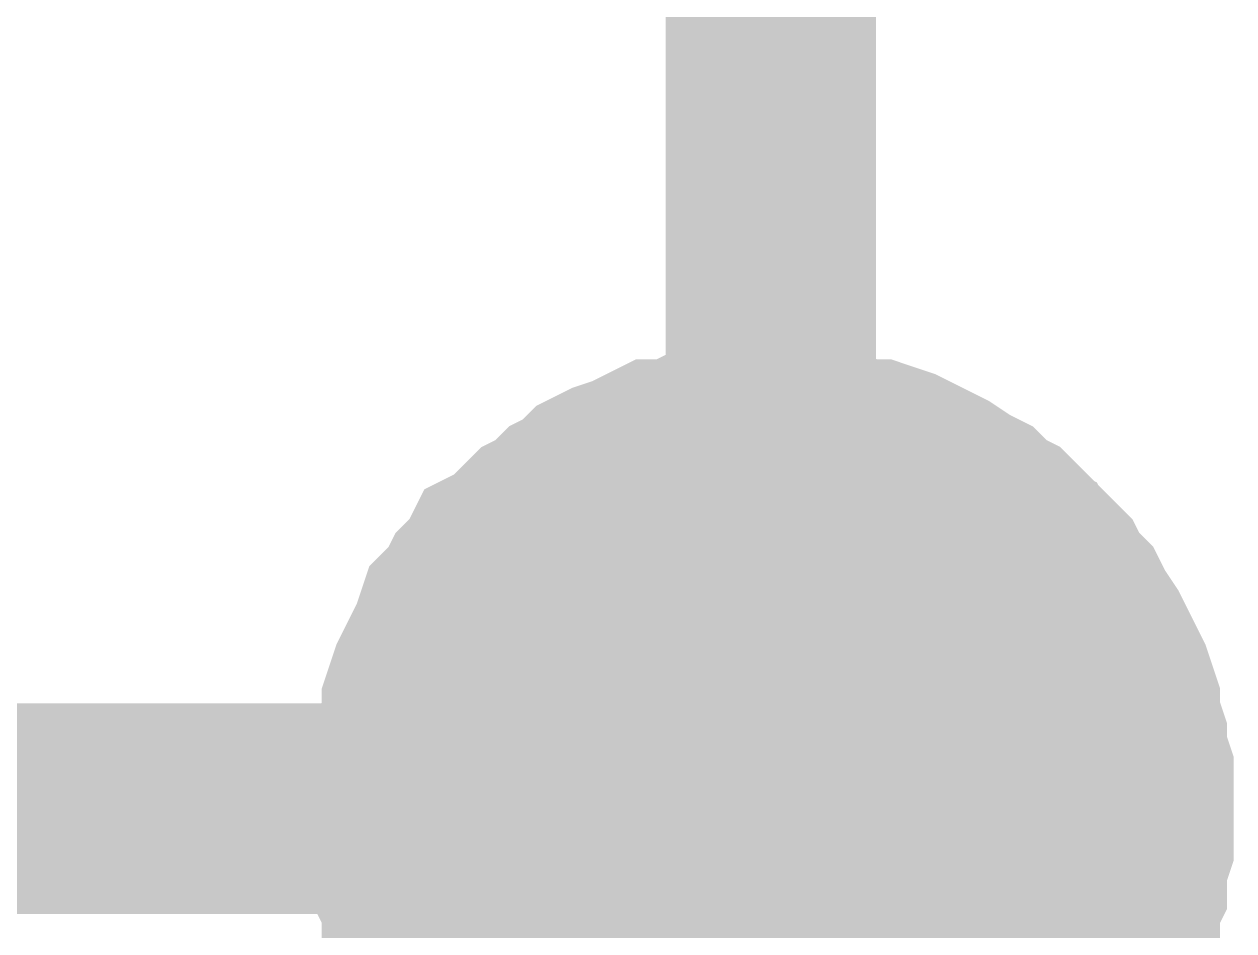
# Model space of a CAD drawing. Header units: inches. Extents: x 0 to 16.9, y 0 to 11.7.
# Drawn here: x 12.0835 to 12.1513, y 9.56 to 9.6108 of the extents above; entities that cross this region are included whole.
import ezdxf

# ---------------------------------------------------------------- set-up
doc = ezdxf.new("R2010")
doc.units = ezdxf.units.IN
doc.header["$MEASUREMENT"] = 0
doc.layers.add('Sheet', color=255, linetype='Continuous')

msp = doc.modelspace()

# ---------------------------------------------------------------- linework, layer by layer
at = {"layer": 'Sheet'}
for points in [[(11.849931, 9.724287, 0.0118, 0.0118, 0), (11.849931, 9.566859, 0.0118, 0.0118, 0), (12.125367, 9.566859, 0.0118, 0.0118, 0), (12.125367, 9.527502, 0.0118, 0.0118, 0)], [(12.125367, 9.724287, 0.0118, 0.0118, 0), (12.125367, 9.566859, 0.0118, 0.0118, 0)], [(12.105307, 9.566859, 0.0118, 0.0118, 0), (12.105307, 9.568017, 0.0118, 0.0118, 0), (12.105307, 9.568788, 0.0118, 0.0118, 0), (12.105693, 9.569946, 0.0118, 0.0118, 0), (12.105693, 9.570718, 0.0118, 0.0118, 0), (12.106079, 9.571875, 0.0118, 0.0118, 0), (12.106079, 9.572647, 0.0118, 0.0118, 0), (12.106465, 9.573804, 0.0118, 0.0118, 0), (12.10685, 9.574576, 0.0118, 0.0118, 0), (12.107236, 9.575348, 0.0118, 0.0118, 0), (12.107622, 9.576119, 0.0118, 0.0118, 0), (12.108008, 9.577277, 0.0118, 0.0118, 0), (12.108779, 9.578049, 0.0118, 0.0118, 0), (12.109165, 9.57882, 0.0118, 0.0118, 0), (12.109936, 9.579592, 0.0118, 0.0118, 0), (12.110322, 9.580364, 0.0118, 0.0118, 0), (12.111094, 9.58075, 0.0118, 0.0118, 0), (12.111865, 9.581521, 0.0118, 0.0118, 0), (12.112637, 9.582293, 0.0118, 0.0118, 0), (12.113408, 9.582679, 0.0118, 0.0118, 0), (12.11418, 9.583451, 0.0118, 0.0118, 0), (12.114951, 9.583837, 0.0118, 0.0118, 0), (12.115723, 9.584608, 0.0118, 0.0118, 0), (12.116494, 9.584994, 0.0118, 0.0118, 0), (12.117652, 9.58538, 0.0118, 0.0118, 0), (12.118423, 9.585766, 0.0118, 0.0118, 0), (12.119195, 9.586152, 0.0118, 0.0118, 0), (12.120352, 9.586152, 0.0118, 0.0118, 0), (12.121124, 9.586538, 0.0118, 0.0118, 0), (12.122281, 9.586538, 0.0118, 0.0118, 0), (12.123438, 9.586923, 0.0118, 0.0118, 0), (12.12421, 9.586923, 0.0118, 0.0118, 0), (12.125367, 9.586923, 0.0118, 0.0118, 0)], [(12.105307, 9.566859, 0.0118, 0.0118, 0), (12.105307, 9.568017, 0.0118, 0.0118, 0), (12.105307, 9.568788, 0.0118, 0.0118, 0), (12.105693, 9.569946, 0.0118, 0.0118, 0), (12.105693, 9.570718, 0.0118, 0.0118, 0), (12.106079, 9.571875, 0.0118, 0.0118, 0), (12.106079, 9.572647, 0.0118, 0.0118, 0), (12.106465, 9.573804, 0.0118, 0.0118, 0), (12.10685, 9.574576, 0.0118, 0.0118, 0), (12.107236, 9.575348, 0.0118, 0.0118, 0), (12.107622, 9.576119, 0.0118, 0.0118, 0), (12.108008, 9.577277, 0.0118, 0.0118, 0), (12.108779, 9.578049, 0.0118, 0.0118, 0), (12.109165, 9.57882, 0.0118, 0.0118, 0), (12.109936, 9.579592, 0.0118, 0.0118, 0), (12.110322, 9.580364, 0.0118, 0.0118, 0), (12.111094, 9.58075, 0.0118, 0.0118, 0), (12.111865, 9.581521, 0.0118, 0.0118, 0), (12.112637, 9.582293, 0.0118, 0.0118, 0), (12.113408, 9.582679, 0.0118, 0.0118, 0), (12.11418, 9.583451, 0.0118, 0.0118, 0), (12.114951, 9.583837, 0.0118, 0.0118, 0), (12.115723, 9.584608, 0.0118, 0.0118, 0), (12.116494, 9.584994, 0.0118, 0.0118, 0), (12.117652, 9.58538, 0.0118, 0.0118, 0), (12.118423, 9.585766, 0.0118, 0.0118, 0), (12.119195, 9.586152, 0.0118, 0.0118, 0), (12.120352, 9.586152, 0.0118, 0.0118, 0), (12.121124, 9.586538, 0.0118, 0.0118, 0), (12.122281, 9.586538, 0.0118, 0.0118, 0), (12.123438, 9.586923, 0.0118, 0.0118, 0), (12.12421, 9.586923, 0.0118, 0.0118, 0), (12.125367, 9.586923, 0.0118, 0.0118, 0)], [(12.105307, 9.566859, 0.0118, 0.0118, 0), (12.105307, 9.568017, 0.0118, 0.0118, 0), (12.105307, 9.568788, 0.0118, 0.0118, 0), (12.105693, 9.569946, 0.0118, 0.0118, 0), (12.105693, 9.570718, 0.0118, 0.0118, 0), (12.106079, 9.571875, 0.0118, 0.0118, 0), (12.106079, 9.572647, 0.0118, 0.0118, 0), (12.106465, 9.573804, 0.0118, 0.0118, 0), (12.10685, 9.574576, 0.0118, 0.0118, 0), (12.107236, 9.575348, 0.0118, 0.0118, 0), (12.107622, 9.576119, 0.0118, 0.0118, 0), (12.108008, 9.577277, 0.0118, 0.0118, 0), (12.108779, 9.578049, 0.0118, 0.0118, 0), (12.109165, 9.57882, 0.0118, 0.0118, 0), (12.109936, 9.579592, 0.0118, 0.0118, 0), (12.110322, 9.580364, 0.0118, 0.0118, 0), (12.111094, 9.58075, 0.0118, 0.0118, 0), (12.111865, 9.581521, 0.0118, 0.0118, 0), (12.112637, 9.582293, 0.0118, 0.0118, 0), (12.113408, 9.582679, 0.0118, 0.0118, 0), (12.11418, 9.583451, 0.0118, 0.0118, 0), (12.114951, 9.583837, 0.0118, 0.0118, 0), (12.115723, 9.584608, 0.0118, 0.0118, 0), (12.116494, 9.584994, 0.0118, 0.0118, 0), (12.117652, 9.58538, 0.0118, 0.0118, 0), (12.118423, 9.585766, 0.0118, 0.0118, 0), (12.119195, 9.586152, 0.0118, 0.0118, 0), (12.120352, 9.586152, 0.0118, 0.0118, 0), (12.121124, 9.586538, 0.0118, 0.0118, 0), (12.122281, 9.586538, 0.0118, 0.0118, 0), (12.123438, 9.586923, 0.0118, 0.0118, 0), (12.12421, 9.586923, 0.0118, 0.0118, 0), (12.125367, 9.586923, 0.0118, 0.0118, 0)], [(12.105307, 9.566859, 0.0118, 0.0118, 0), (12.105307, 9.568017, 0.0118, 0.0118, 0), (12.105307, 9.568788, 0.0118, 0.0118, 0), (12.105693, 9.569946, 0.0118, 0.0118, 0), (12.105693, 9.570718, 0.0118, 0.0118, 0), (12.106079, 9.571875, 0.0118, 0.0118, 0), (12.106079, 9.572647, 0.0118, 0.0118, 0), (12.106465, 9.573804, 0.0118, 0.0118, 0), (12.10685, 9.574576, 0.0118, 0.0118, 0), (12.107236, 9.575348, 0.0118, 0.0118, 0), (12.107622, 9.576119, 0.0118, 0.0118, 0), (12.108008, 9.577277, 0.0118, 0.0118, 0), (12.108779, 9.578049, 0.0118, 0.0118, 0), (12.109165, 9.57882, 0.0118, 0.0118, 0), (12.109936, 9.579592, 0.0118, 0.0118, 0), (12.110322, 9.580364, 0.0118, 0.0118, 0), (12.111094, 9.58075, 0.0118, 0.0118, 0), (12.111865, 9.581521, 0.0118, 0.0118, 0), (12.112637, 9.582293, 0.0118, 0.0118, 0), (12.113408, 9.582679, 0.0118, 0.0118, 0), (12.11418, 9.583451, 0.0118, 0.0118, 0), (12.114951, 9.583837, 0.0118, 0.0118, 0), (12.115723, 9.584608, 0.0118, 0.0118, 0), (12.116494, 9.584994, 0.0118, 0.0118, 0), (12.117652, 9.58538, 0.0118, 0.0118, 0), (12.118423, 9.585766, 0.0118, 0.0118, 0), (12.119195, 9.586152, 0.0118, 0.0118, 0), (12.120352, 9.586152, 0.0118, 0.0118, 0), (12.121124, 9.586538, 0.0118, 0.0118, 0), (12.122281, 9.586538, 0.0118, 0.0118, 0), (12.123438, 9.586923, 0.0118, 0.0118, 0), (12.12421, 9.586923, 0.0118, 0.0118, 0), (12.125367, 9.586923, 0.0118, 0.0118, 0)], [(12.125367, 9.586923, 0.0118, 0.0118, 0), (12.125367, 9.586923, 0.0118, 0.0118, 0)], [(12.125367, 9.586923, 0.0118, 0.0118, 0), (12.126524, 9.586923, 0.0118, 0.0118, 0), (12.127296, 9.586923, 0.0118, 0.0118, 0), (12.128453, 9.586538, 0.0118, 0.0118, 0), (12.129225, 9.586538, 0.0118, 0.0118, 0), (12.130382, 9.586152, 0.0118, 0.0118, 0), (12.131154, 9.586152, 0.0118, 0.0118, 0), (12.132311, 9.585766, 0.0118, 0.0118, 0), (12.133082, 9.58538, 0.0118, 0.0118, 0), (12.133854, 9.584994, 0.0118, 0.0118, 0), (12.134625, 9.584608, 0.0118, 0.0118, 0), (12.135783, 9.583837, 0.0118, 0.0118, 0), (12.136554, 9.583451, 0.0118, 0.0118, 0), (12.137326, 9.582679, 0.0118, 0.0118, 0), (12.138097, 9.582293, 0.0118, 0.0118, 0), (12.138869, 9.581521, 0.0118, 0.0118, 0), (12.139255, 9.58075, 0.0118, 0.0118, 0), (12.140026, 9.580364, 0.0118, 0.0118, 0), (12.140798, 9.579592, 0.0118, 0.0118, 0), (12.141183, 9.57882, 0.0118, 0.0118, 0), (12.141955, 9.578049, 0.0118, 0.0118, 0), (12.142341, 9.577277, 0.0118, 0.0118, 0), (12.143112, 9.576119, 0.0118, 0.0118, 0), (12.143498, 9.575348, 0.0118, 0.0118, 0), (12.143884, 9.574576, 0.0118, 0.0118, 0), (12.14427, 9.573804, 0.0118, 0.0118, 0), (12.144655, 9.572647, 0.0118, 0.0118, 0), (12.144655, 9.571875, 0.0118, 0.0118, 0), (12.145041, 9.570718, 0.0118, 0.0118, 0), (12.145041, 9.569946, 0.0118, 0.0118, 0), (12.145427, 9.568788, 0.0118, 0.0118, 0), (12.145427, 9.568017, 0.0118, 0.0118, 0), (12.145427, 9.566859, 0.0118, 0.0118, 0)], [(12.125367, 9.586923, 0.0118, 0.0118, 0), (12.125367, 9.586923, 0.0118, 0.0118, 0)], [(12.125367, 9.586923, 0.0118, 0.0118, 0), (12.126524, 9.586923, 0.0118, 0.0118, 0), (12.127296, 9.586923, 0.0118, 0.0118, 0), (12.128453, 9.586538, 0.0118, 0.0118, 0), (12.129225, 9.586538, 0.0118, 0.0118, 0), (12.130382, 9.586152, 0.0118, 0.0118, 0), (12.131154, 9.586152, 0.0118, 0.0118, 0), (12.132311, 9.585766, 0.0118, 0.0118, 0), (12.133082, 9.58538, 0.0118, 0.0118, 0), (12.133854, 9.584994, 0.0118, 0.0118, 0), (12.134625, 9.584608, 0.0118, 0.0118, 0), (12.135783, 9.583837, 0.0118, 0.0118, 0), (12.136554, 9.583451, 0.0118, 0.0118, 0), (12.137326, 9.582679, 0.0118, 0.0118, 0), (12.138097, 9.582293, 0.0118, 0.0118, 0), (12.138869, 9.581521, 0.0118, 0.0118, 0), (12.139255, 9.58075, 0.0118, 0.0118, 0), (12.140026, 9.580364, 0.0118, 0.0118, 0), (12.140798, 9.579592, 0.0118, 0.0118, 0), (12.141183, 9.57882, 0.0118, 0.0118, 0), (12.141955, 9.578049, 0.0118, 0.0118, 0), (12.142341, 9.577277, 0.0118, 0.0118, 0), (12.143112, 9.576119, 0.0118, 0.0118, 0), (12.143498, 9.575348, 0.0118, 0.0118, 0), (12.143884, 9.574576, 0.0118, 0.0118, 0), (12.14427, 9.573804, 0.0118, 0.0118, 0), (12.144655, 9.572647, 0.0118, 0.0118, 0), (12.144655, 9.571875, 0.0118, 0.0118, 0), (12.145041, 9.570718, 0.0118, 0.0118, 0), (12.145041, 9.569946, 0.0118, 0.0118, 0), (12.145427, 9.568788, 0.0118, 0.0118, 0), (12.145427, 9.568017, 0.0118, 0.0118, 0), (12.145427, 9.566859, 0.0118, 0.0118, 0)], [(12.125367, 9.586923, 0.0118, 0.0118, 0), (12.125367, 9.586923, 0.0118, 0.0118, 0)], [(12.125367, 9.586923, 0.0118, 0.0118, 0), (12.126524, 9.586923, 0.0118, 0.0118, 0), (12.127296, 9.586923, 0.0118, 0.0118, 0), (12.128453, 9.586538, 0.0118, 0.0118, 0), (12.129225, 9.586538, 0.0118, 0.0118, 0), (12.130382, 9.586152, 0.0118, 0.0118, 0), (12.131154, 9.586152, 0.0118, 0.0118, 0), (12.132311, 9.585766, 0.0118, 0.0118, 0), (12.133082, 9.58538, 0.0118, 0.0118, 0), (12.133854, 9.584994, 0.0118, 0.0118, 0), (12.134625, 9.584608, 0.0118, 0.0118, 0), (12.135783, 9.583837, 0.0118, 0.0118, 0), (12.136554, 9.583451, 0.0118, 0.0118, 0), (12.137326, 9.582679, 0.0118, 0.0118, 0), (12.138097, 9.582293, 0.0118, 0.0118, 0), (12.138869, 9.581521, 0.0118, 0.0118, 0), (12.139255, 9.58075, 0.0118, 0.0118, 0), (12.140026, 9.580364, 0.0118, 0.0118, 0), (12.140798, 9.579592, 0.0118, 0.0118, 0), (12.141183, 9.57882, 0.0118, 0.0118, 0), (12.141955, 9.578049, 0.0118, 0.0118, 0), (12.142341, 9.577277, 0.0118, 0.0118, 0), (12.143112, 9.576119, 0.0118, 0.0118, 0), (12.143498, 9.575348, 0.0118, 0.0118, 0), (12.143884, 9.574576, 0.0118, 0.0118, 0), (12.14427, 9.573804, 0.0118, 0.0118, 0), (12.144655, 9.572647, 0.0118, 0.0118, 0), (12.144655, 9.571875, 0.0118, 0.0118, 0), (12.145041, 9.570718, 0.0118, 0.0118, 0), (12.145041, 9.569946, 0.0118, 0.0118, 0), (12.145427, 9.568788, 0.0118, 0.0118, 0), (12.145427, 9.568017, 0.0118, 0.0118, 0), (12.145427, 9.566859, 0.0118, 0.0118, 0)], [(12.125367, 9.586923, 0.0118, 0.0118, 0), (12.125367, 9.586923, 0.0118, 0.0118, 0)], [(12.125367, 9.586923, 0.0118, 0.0118, 0), (12.126524, 9.586923, 0.0118, 0.0118, 0), (12.127296, 9.586923, 0.0118, 0.0118, 0), (12.128453, 9.586538, 0.0118, 0.0118, 0), (12.129225, 9.586538, 0.0118, 0.0118, 0), (12.130382, 9.586152, 0.0118, 0.0118, 0), (12.131154, 9.586152, 0.0118, 0.0118, 0), (12.132311, 9.585766, 0.0118, 0.0118, 0), (12.133082, 9.58538, 0.0118, 0.0118, 0), (12.133854, 9.584994, 0.0118, 0.0118, 0), (12.134625, 9.584608, 0.0118, 0.0118, 0), (12.135783, 9.583837, 0.0118, 0.0118, 0), (12.136554, 9.583451, 0.0118, 0.0118, 0), (12.137326, 9.582679, 0.0118, 0.0118, 0), (12.138097, 9.582293, 0.0118, 0.0118, 0), (12.138869, 9.581521, 0.0118, 0.0118, 0), (12.139255, 9.58075, 0.0118, 0.0118, 0), (12.140026, 9.580364, 0.0118, 0.0118, 0), (12.140798, 9.579592, 0.0118, 0.0118, 0), (12.141183, 9.57882, 0.0118, 0.0118, 0), (12.141955, 9.578049, 0.0118, 0.0118, 0), (12.142341, 9.577277, 0.0118, 0.0118, 0), (12.143112, 9.576119, 0.0118, 0.0118, 0), (12.143498, 9.575348, 0.0118, 0.0118, 0), (12.143884, 9.574576, 0.0118, 0.0118, 0), (12.14427, 9.573804, 0.0118, 0.0118, 0), (12.144655, 9.572647, 0.0118, 0.0118, 0), (12.144655, 9.571875, 0.0118, 0.0118, 0), (12.145041, 9.570718, 0.0118, 0.0118, 0), (12.145041, 9.569946, 0.0118, 0.0118, 0), (12.145427, 9.568788, 0.0118, 0.0118, 0), (12.145427, 9.568017, 0.0118, 0.0118, 0), (12.145427, 9.566859, 0.0118, 0.0118, 0)], [(12.105307, 9.566859, 0.0039, 0.0039, 0), (12.105307, 9.568017, 0.0039, 0.0039, 0), (12.105307, 9.568788, 0.0039, 0.0039, 0), (12.105693, 9.569946, 0.0039, 0.0039, 0), (12.105693, 9.570718, 0.0039, 0.0039, 0), (12.106079, 9.571875, 0.0039, 0.0039, 0), (12.106079, 9.572647, 0.0039, 0.0039, 0), (12.106465, 9.573804, 0.0039, 0.0039, 0), (12.10685, 9.574576, 0.0039, 0.0039, 0), (12.107236, 9.575348, 0.0039, 0.0039, 0), (12.107622, 9.576119, 0.0039, 0.0039, 0), (12.108008, 9.577277, 0.0039, 0.0039, 0), (12.108779, 9.578049, 0.0039, 0.0039, 0), (12.109165, 9.57882, 0.0039, 0.0039, 0), (12.109936, 9.579592, 0.0039, 0.0039, 0), (12.110322, 9.580364, 0.0039, 0.0039, 0), (12.111094, 9.58075, 0.0039, 0.0039, 0), (12.111865, 9.581521, 0.0039, 0.0039, 0), (12.112637, 9.582293, 0.0039, 0.0039, 0), (12.113408, 9.582679, 0.0039, 0.0039, 0), (12.11418, 9.583451, 0.0039, 0.0039, 0), (12.114951, 9.583837, 0.0039, 0.0039, 0), (12.115723, 9.584608, 0.0039, 0.0039, 0), (12.116494, 9.584994, 0.0039, 0.0039, 0), (12.117652, 9.58538, 0.0039, 0.0039, 0), (12.118423, 9.585766, 0.0039, 0.0039, 0), (12.119195, 9.586152, 0.0039, 0.0039, 0), (12.120352, 9.586152, 0.0039, 0.0039, 0), (12.121124, 9.586538, 0.0039, 0.0039, 0), (12.122281, 9.586538, 0.0039, 0.0039, 0), (12.123438, 9.586923, 0.0039, 0.0039, 0), (12.12421, 9.586923, 0.0039, 0.0039, 0), (12.125367, 9.586923, 0.0039, 0.0039, 0)], [(12.105307, 9.566859, 0.0039, 0.0039, 0), (12.105307, 9.568017, 0.0039, 0.0039, 0), (12.105307, 9.568788, 0.0039, 0.0039, 0), (12.105693, 9.569946, 0.0039, 0.0039, 0), (12.105693, 9.570718, 0.0039, 0.0039, 0), (12.106079, 9.571875, 0.0039, 0.0039, 0), (12.106079, 9.572647, 0.0039, 0.0039, 0), (12.106465, 9.573804, 0.0039, 0.0039, 0), (12.10685, 9.574576, 0.0039, 0.0039, 0), (12.107236, 9.575348, 0.0039, 0.0039, 0), (12.107622, 9.576119, 0.0039, 0.0039, 0), (12.108008, 9.577277, 0.0039, 0.0039, 0), (12.108779, 9.578049, 0.0039, 0.0039, 0), (12.109165, 9.57882, 0.0039, 0.0039, 0), (12.109936, 9.579592, 0.0039, 0.0039, 0), (12.110322, 9.580364, 0.0039, 0.0039, 0), (12.111094, 9.58075, 0.0039, 0.0039, 0), (12.111865, 9.581521, 0.0039, 0.0039, 0), (12.112637, 9.582293, 0.0039, 0.0039, 0), (12.113408, 9.582679, 0.0039, 0.0039, 0), (12.11418, 9.583451, 0.0039, 0.0039, 0), (12.114951, 9.583837, 0.0039, 0.0039, 0), (12.115723, 9.584608, 0.0039, 0.0039, 0), (12.116494, 9.584994, 0.0039, 0.0039, 0), (12.117652, 9.58538, 0.0039, 0.0039, 0), (12.118423, 9.585766, 0.0039, 0.0039, 0), (12.119195, 9.586152, 0.0039, 0.0039, 0), (12.120352, 9.586152, 0.0039, 0.0039, 0), (12.121124, 9.586538, 0.0039, 0.0039, 0), (12.122281, 9.586538, 0.0039, 0.0039, 0), (12.123438, 9.586923, 0.0039, 0.0039, 0), (12.12421, 9.586923, 0.0039, 0.0039, 0), (12.125367, 9.586923, 0.0039, 0.0039, 0)], [(12.105307, 9.566859, 0.0039, 0.0039, 0), (12.105307, 9.568017, 0.0039, 0.0039, 0), (12.105307, 9.568788, 0.0039, 0.0039, 0), (12.105693, 9.569946, 0.0039, 0.0039, 0), (12.105693, 9.570718, 0.0039, 0.0039, 0), (12.106079, 9.571875, 0.0039, 0.0039, 0), (12.106079, 9.572647, 0.0039, 0.0039, 0), (12.106465, 9.573804, 0.0039, 0.0039, 0), (12.10685, 9.574576, 0.0039, 0.0039, 0), (12.107236, 9.575348, 0.0039, 0.0039, 0), (12.107622, 9.576119, 0.0039, 0.0039, 0), (12.108008, 9.577277, 0.0039, 0.0039, 0), (12.108779, 9.578049, 0.0039, 0.0039, 0), (12.109165, 9.57882, 0.0039, 0.0039, 0), (12.109936, 9.579592, 0.0039, 0.0039, 0), (12.110322, 9.580364, 0.0039, 0.0039, 0), (12.111094, 9.58075, 0.0039, 0.0039, 0), (12.111865, 9.581521, 0.0039, 0.0039, 0), (12.112637, 9.582293, 0.0039, 0.0039, 0), (12.113408, 9.582679, 0.0039, 0.0039, 0), (12.11418, 9.583451, 0.0039, 0.0039, 0), (12.114951, 9.583837, 0.0039, 0.0039, 0), (12.115723, 9.584608, 0.0039, 0.0039, 0), (12.116494, 9.584994, 0.0039, 0.0039, 0), (12.117652, 9.58538, 0.0039, 0.0039, 0), (12.118423, 9.585766, 0.0039, 0.0039, 0), (12.119195, 9.586152, 0.0039, 0.0039, 0), (12.120352, 9.586152, 0.0039, 0.0039, 0), (12.121124, 9.586538, 0.0039, 0.0039, 0), (12.122281, 9.586538, 0.0039, 0.0039, 0), (12.123438, 9.586923, 0.0039, 0.0039, 0), (12.12421, 9.586923, 0.0039, 0.0039, 0), (12.125367, 9.586923, 0.0039, 0.0039, 0)], [(12.105307, 9.566859, 0.0039, 0.0039, 0), (12.105307, 9.568017, 0.0039, 0.0039, 0), (12.105307, 9.568788, 0.0039, 0.0039, 0), (12.105693, 9.569946, 0.0039, 0.0039, 0), (12.105693, 9.570718, 0.0039, 0.0039, 0), (12.106079, 9.571875, 0.0039, 0.0039, 0), (12.106079, 9.572647, 0.0039, 0.0039, 0), (12.106465, 9.573804, 0.0039, 0.0039, 0), (12.10685, 9.574576, 0.0039, 0.0039, 0), (12.107236, 9.575348, 0.0039, 0.0039, 0), (12.107622, 9.576119, 0.0039, 0.0039, 0), (12.108008, 9.577277, 0.0039, 0.0039, 0), (12.108779, 9.578049, 0.0039, 0.0039, 0), (12.109165, 9.57882, 0.0039, 0.0039, 0), (12.109936, 9.579592, 0.0039, 0.0039, 0), (12.110322, 9.580364, 0.0039, 0.0039, 0), (12.111094, 9.58075, 0.0039, 0.0039, 0), (12.111865, 9.581521, 0.0039, 0.0039, 0), (12.112637, 9.582293, 0.0039, 0.0039, 0), (12.113408, 9.582679, 0.0039, 0.0039, 0), (12.11418, 9.583451, 0.0039, 0.0039, 0), (12.114951, 9.583837, 0.0039, 0.0039, 0), (12.115723, 9.584608, 0.0039, 0.0039, 0), (12.116494, 9.584994, 0.0039, 0.0039, 0), (12.117652, 9.58538, 0.0039, 0.0039, 0), (12.118423, 9.585766, 0.0039, 0.0039, 0), (12.119195, 9.586152, 0.0039, 0.0039, 0), (12.120352, 9.586152, 0.0039, 0.0039, 0), (12.121124, 9.586538, 0.0039, 0.0039, 0), (12.122281, 9.586538, 0.0039, 0.0039, 0), (12.123438, 9.586923, 0.0039, 0.0039, 0), (12.12421, 9.586923, 0.0039, 0.0039, 0), (12.125367, 9.586923, 0.0039, 0.0039, 0)], [(12.125367, 9.586923, 0.0039, 0.0039, 0), (12.125367, 9.586923, 0.0039, 0.0039, 0)], [(12.125367, 9.586923, 0.0039, 0.0039, 0), (12.126524, 9.586923, 0.0039, 0.0039, 0), (12.127296, 9.586923, 0.0039, 0.0039, 0), (12.128453, 9.586538, 0.0039, 0.0039, 0), (12.129225, 9.586538, 0.0039, 0.0039, 0), (12.130382, 9.586152, 0.0039, 0.0039, 0), (12.131154, 9.586152, 0.0039, 0.0039, 0), (12.132311, 9.585766, 0.0039, 0.0039, 0), (12.133082, 9.58538, 0.0039, 0.0039, 0), (12.133854, 9.584994, 0.0039, 0.0039, 0), (12.134625, 9.584608, 0.0039, 0.0039, 0), (12.135783, 9.583837, 0.0039, 0.0039, 0), (12.136554, 9.583451, 0.0039, 0.0039, 0), (12.137326, 9.582679, 0.0039, 0.0039, 0), (12.138097, 9.582293, 0.0039, 0.0039, 0), (12.138869, 9.581521, 0.0039, 0.0039, 0), (12.139255, 9.58075, 0.0039, 0.0039, 0), (12.140026, 9.580364, 0.0039, 0.0039, 0), (12.140798, 9.579592, 0.0039, 0.0039, 0), (12.141183, 9.57882, 0.0039, 0.0039, 0), (12.141955, 9.578049, 0.0039, 0.0039, 0), (12.142341, 9.577277, 0.0039, 0.0039, 0), (12.143112, 9.576119, 0.0039, 0.0039, 0), (12.143498, 9.575348, 0.0039, 0.0039, 0), (12.143884, 9.574576, 0.0039, 0.0039, 0), (12.14427, 9.573804, 0.0039, 0.0039, 0), (12.144655, 9.572647, 0.0039, 0.0039, 0), (12.144655, 9.571875, 0.0039, 0.0039, 0), (12.145041, 9.570718, 0.0039, 0.0039, 0), (12.145041, 9.569946, 0.0039, 0.0039, 0), (12.145427, 9.568788, 0.0039, 0.0039, 0), (12.145427, 9.568017, 0.0039, 0.0039, 0), (12.145427, 9.566859, 0.0039, 0.0039, 0)], [(12.125367, 9.586923, 0.0039, 0.0039, 0), (12.125367, 9.586923, 0.0039, 0.0039, 0)], [(12.125367, 9.586923, 0.0039, 0.0039, 0), (12.126524, 9.586923, 0.0039, 0.0039, 0), (12.127296, 9.586923, 0.0039, 0.0039, 0), (12.128453, 9.586538, 0.0039, 0.0039, 0), (12.129225, 9.586538, 0.0039, 0.0039, 0), (12.130382, 9.586152, 0.0039, 0.0039, 0), (12.131154, 9.586152, 0.0039, 0.0039, 0), (12.132311, 9.585766, 0.0039, 0.0039, 0), (12.133082, 9.58538, 0.0039, 0.0039, 0), (12.133854, 9.584994, 0.0039, 0.0039, 0), (12.134625, 9.584608, 0.0039, 0.0039, 0), (12.135783, 9.583837, 0.0039, 0.0039, 0), (12.136554, 9.583451, 0.0039, 0.0039, 0), (12.137326, 9.582679, 0.0039, 0.0039, 0), (12.138097, 9.582293, 0.0039, 0.0039, 0), (12.138869, 9.581521, 0.0039, 0.0039, 0), (12.139255, 9.58075, 0.0039, 0.0039, 0), (12.140026, 9.580364, 0.0039, 0.0039, 0), (12.140798, 9.579592, 0.0039, 0.0039, 0), (12.141183, 9.57882, 0.0039, 0.0039, 0), (12.141955, 9.578049, 0.0039, 0.0039, 0), (12.142341, 9.577277, 0.0039, 0.0039, 0), (12.143112, 9.576119, 0.0039, 0.0039, 0), (12.143498, 9.575348, 0.0039, 0.0039, 0), (12.143884, 9.574576, 0.0039, 0.0039, 0), (12.14427, 9.573804, 0.0039, 0.0039, 0), (12.144655, 9.572647, 0.0039, 0.0039, 0), (12.144655, 9.571875, 0.0039, 0.0039, 0), (12.145041, 9.570718, 0.0039, 0.0039, 0), (12.145041, 9.569946, 0.0039, 0.0039, 0), (12.145427, 9.568788, 0.0039, 0.0039, 0), (12.145427, 9.568017, 0.0039, 0.0039, 0), (12.145427, 9.566859, 0.0039, 0.0039, 0)], [(12.125367, 9.586923, 0.0039, 0.0039, 0), (12.125367, 9.586923, 0.0039, 0.0039, 0)], [(12.125367, 9.586923, 0.0039, 0.0039, 0), (12.126524, 9.586923, 0.0039, 0.0039, 0), (12.127296, 9.586923, 0.0039, 0.0039, 0), (12.128453, 9.586538, 0.0039, 0.0039, 0), (12.129225, 9.586538, 0.0039, 0.0039, 0), (12.130382, 9.586152, 0.0039, 0.0039, 0), (12.131154, 9.586152, 0.0039, 0.0039, 0), (12.132311, 9.585766, 0.0039, 0.0039, 0), (12.133082, 9.58538, 0.0039, 0.0039, 0), (12.133854, 9.584994, 0.0039, 0.0039, 0), (12.134625, 9.584608, 0.0039, 0.0039, 0), (12.135783, 9.583837, 0.0039, 0.0039, 0), (12.136554, 9.583451, 0.0039, 0.0039, 0), (12.137326, 9.582679, 0.0039, 0.0039, 0), (12.138097, 9.582293, 0.0039, 0.0039, 0), (12.138869, 9.581521, 0.0039, 0.0039, 0), (12.139255, 9.58075, 0.0039, 0.0039, 0), (12.140026, 9.580364, 0.0039, 0.0039, 0), (12.140798, 9.579592, 0.0039, 0.0039, 0), (12.141183, 9.57882, 0.0039, 0.0039, 0), (12.141955, 9.578049, 0.0039, 0.0039, 0), (12.142341, 9.577277, 0.0039, 0.0039, 0), (12.143112, 9.576119, 0.0039, 0.0039, 0), (12.143498, 9.575348, 0.0039, 0.0039, 0), (12.143884, 9.574576, 0.0039, 0.0039, 0), (12.14427, 9.573804, 0.0039, 0.0039, 0), (12.144655, 9.572647, 0.0039, 0.0039, 0), (12.144655, 9.571875, 0.0039, 0.0039, 0), (12.145041, 9.570718, 0.0039, 0.0039, 0), (12.145041, 9.569946, 0.0039, 0.0039, 0), (12.145427, 9.568788, 0.0039, 0.0039, 0), (12.145427, 9.568017, 0.0039, 0.0039, 0), (12.145427, 9.566859, 0.0039, 0.0039, 0)], [(12.125367, 9.586923, 0.0039, 0.0039, 0), (12.125367, 9.586923, 0.0039, 0.0039, 0)], [(12.125367, 9.586923, 0.0039, 0.0039, 0), (12.126524, 9.586923, 0.0039, 0.0039, 0), (12.127296, 9.586923, 0.0039, 0.0039, 0), (12.128453, 9.586538, 0.0039, 0.0039, 0), (12.129225, 9.586538, 0.0039, 0.0039, 0), (12.130382, 9.586152, 0.0039, 0.0039, 0), (12.131154, 9.586152, 0.0039, 0.0039, 0), (12.132311, 9.585766, 0.0039, 0.0039, 0), (12.133082, 9.58538, 0.0039, 0.0039, 0), (12.133854, 9.584994, 0.0039, 0.0039, 0), (12.134625, 9.584608, 0.0039, 0.0039, 0), (12.135783, 9.583837, 0.0039, 0.0039, 0), (12.136554, 9.583451, 0.0039, 0.0039, 0), (12.137326, 9.582679, 0.0039, 0.0039, 0), (12.138097, 9.582293, 0.0039, 0.0039, 0), (12.138869, 9.581521, 0.0039, 0.0039, 0), (12.139255, 9.58075, 0.0039, 0.0039, 0), (12.140026, 9.580364, 0.0039, 0.0039, 0), (12.140798, 9.579592, 0.0039, 0.0039, 0), (12.141183, 9.57882, 0.0039, 0.0039, 0), (12.141955, 9.578049, 0.0039, 0.0039, 0), (12.142341, 9.577277, 0.0039, 0.0039, 0), (12.143112, 9.576119, 0.0039, 0.0039, 0), (12.143498, 9.575348, 0.0039, 0.0039, 0), (12.143884, 9.574576, 0.0039, 0.0039, 0), (12.14427, 9.573804, 0.0039, 0.0039, 0), (12.144655, 9.572647, 0.0039, 0.0039, 0), (12.144655, 9.571875, 0.0039, 0.0039, 0), (12.145041, 9.570718, 0.0039, 0.0039, 0), (12.145041, 9.569946, 0.0039, 0.0039, 0), (12.145427, 9.568788, 0.0039, 0.0039, 0), (12.145427, 9.568017, 0.0039, 0.0039, 0), (12.145427, 9.566859, 0.0039, 0.0039, 0)], [(12.110322, 9.553354, 0.0118, 0.0118, 0), (12.109936, 9.554126, 0.0118, 0.0118, 0), (12.109165, 9.554898, 0.0118, 0.0118, 0), (12.108779, 9.555669, 0.0118, 0.0118, 0), (12.108008, 9.556441, 0.0118, 0.0118, 0), (12.107622, 9.557213, 0.0118, 0.0118, 0), (12.107236, 9.557984, 0.0118, 0.0118, 0), (12.10685, 9.559142, 0.0118, 0.0118, 0), (12.106465, 9.559914, 0.0118, 0.0118, 0), (12.106079, 9.560685, 0.0118, 0.0118, 0), (12.106079, 9.561843, 0.0118, 0.0118, 0), (12.105693, 9.562615, 0.0118, 0.0118, 0), (12.105693, 9.563772, 0.0118, 0.0118, 0), (12.105307, 9.56493, 0.0118, 0.0118, 0), (12.105307, 9.565701, 0.0118, 0.0118, 0), (12.105307, 9.566859, 0.0118, 0.0118, 0)], [(12.105307, 9.566859, 0.0118, 0.0118, 0), (12.105307, 9.566859, 0.0118, 0.0118, 0)], [(12.110322, 9.553354, 0.0118, 0.0118, 0), (12.109936, 9.554126, 0.0118, 0.0118, 0), (12.109165, 9.554898, 0.0118, 0.0118, 0), (12.108779, 9.555669, 0.0118, 0.0118, 0), (12.108008, 9.556441, 0.0118, 0.0118, 0), (12.107622, 9.557213, 0.0118, 0.0118, 0), (12.107236, 9.557984, 0.0118, 0.0118, 0), (12.10685, 9.559142, 0.0118, 0.0118, 0), (12.106465, 9.559914, 0.0118, 0.0118, 0), (12.106079, 9.560685, 0.0118, 0.0118, 0), (12.106079, 9.561843, 0.0118, 0.0118, 0), (12.105693, 9.562615, 0.0118, 0.0118, 0), (12.105693, 9.563772, 0.0118, 0.0118, 0), (12.105307, 9.56493, 0.0118, 0.0118, 0), (12.105307, 9.565701, 0.0118, 0.0118, 0), (12.105307, 9.566859, 0.0118, 0.0118, 0)], [(12.105307, 9.566859, 0.0118, 0.0118, 0), (12.105307, 9.566859, 0.0118, 0.0118, 0)], [(12.110322, 9.553354, 0.0118, 0.0118, 0), (12.109936, 9.554126, 0.0118, 0.0118, 0), (12.109165, 9.554898, 0.0118, 0.0118, 0), (12.108779, 9.555669, 0.0118, 0.0118, 0), (12.108008, 9.556441, 0.0118, 0.0118, 0), (12.107622, 9.557213, 0.0118, 0.0118, 0), (12.107236, 9.557984, 0.0118, 0.0118, 0), (12.10685, 9.559142, 0.0118, 0.0118, 0), (12.106465, 9.559914, 0.0118, 0.0118, 0), (12.106079, 9.560685, 0.0118, 0.0118, 0), (12.106079, 9.561843, 0.0118, 0.0118, 0), (12.105693, 9.562615, 0.0118, 0.0118, 0), (12.105693, 9.563772, 0.0118, 0.0118, 0), (12.105307, 9.56493, 0.0118, 0.0118, 0), (12.105307, 9.565701, 0.0118, 0.0118, 0), (12.105307, 9.566859, 0.0118, 0.0118, 0)], [(12.105307, 9.566859, 0.0118, 0.0118, 0), (12.105307, 9.566859, 0.0118, 0.0118, 0)], [(12.110322, 9.553354, 0.0118, 0.0118, 0), (12.109936, 9.554126, 0.0118, 0.0118, 0), (12.109165, 9.554898, 0.0118, 0.0118, 0), (12.108779, 9.555669, 0.0118, 0.0118, 0), (12.108008, 9.556441, 0.0118, 0.0118, 0), (12.107622, 9.557213, 0.0118, 0.0118, 0), (12.107236, 9.557984, 0.0118, 0.0118, 0), (12.10685, 9.559142, 0.0118, 0.0118, 0), (12.106465, 9.559914, 0.0118, 0.0118, 0), (12.106079, 9.560685, 0.0118, 0.0118, 0), (12.106079, 9.561843, 0.0118, 0.0118, 0), (12.105693, 9.562615, 0.0118, 0.0118, 0), (12.105693, 9.563772, 0.0118, 0.0118, 0), (12.105307, 9.56493, 0.0118, 0.0118, 0), (12.105307, 9.565701, 0.0118, 0.0118, 0), (12.105307, 9.566859, 0.0118, 0.0118, 0)], [(12.105307, 9.566859, 0.0118, 0.0118, 0), (12.105307, 9.566859, 0.0118, 0.0118, 0)], [(12.145427, 9.566859, 0.0118, 0.0118, 0), (12.145427, 9.565701, 0.0118, 0.0118, 0), (12.145427, 9.56493, 0.0118, 0.0118, 0), (12.145041, 9.563772, 0.0118, 0.0118, 0), (12.145041, 9.562615, 0.0118, 0.0118, 0), (12.144655, 9.561843, 0.0118, 0.0118, 0), (12.144655, 9.560685, 0.0118, 0.0118, 0), (12.14427, 9.559914, 0.0118, 0.0118, 0), (12.143884, 9.559142, 0.0118, 0.0118, 0), (12.143498, 9.557984, 0.0118, 0.0118, 0), (12.143112, 9.557213, 0.0118, 0.0118, 0), (12.142341, 9.556441, 0.0118, 0.0118, 0), (12.141955, 9.555669, 0.0118, 0.0118, 0), (12.141183, 9.554898, 0.0118, 0.0118, 0), (12.140798, 9.554126, 0.0118, 0.0118, 0), (12.140026, 9.553354, 0.0118, 0.0118, 0)], [(12.145427, 9.566859, 0.0118, 0.0118, 0), (12.145427, 9.565701, 0.0118, 0.0118, 0), (12.145427, 9.56493, 0.0118, 0.0118, 0), (12.145041, 9.563772, 0.0118, 0.0118, 0), (12.145041, 9.562615, 0.0118, 0.0118, 0), (12.144655, 9.561843, 0.0118, 0.0118, 0), (12.144655, 9.560685, 0.0118, 0.0118, 0), (12.14427, 9.559914, 0.0118, 0.0118, 0), (12.143884, 9.559142, 0.0118, 0.0118, 0), (12.143498, 9.557984, 0.0118, 0.0118, 0), (12.143112, 9.557213, 0.0118, 0.0118, 0), (12.142341, 9.556441, 0.0118, 0.0118, 0), (12.141955, 9.555669, 0.0118, 0.0118, 0), (12.141183, 9.554898, 0.0118, 0.0118, 0), (12.140798, 9.554126, 0.0118, 0.0118, 0), (12.140026, 9.553354, 0.0118, 0.0118, 0)], [(12.145427, 9.566859, 0.0118, 0.0118, 0), (12.145427, 9.565701, 0.0118, 0.0118, 0), (12.145427, 9.56493, 0.0118, 0.0118, 0), (12.145041, 9.563772, 0.0118, 0.0118, 0), (12.145041, 9.562615, 0.0118, 0.0118, 0), (12.144655, 9.561843, 0.0118, 0.0118, 0), (12.144655, 9.560685, 0.0118, 0.0118, 0), (12.14427, 9.559914, 0.0118, 0.0118, 0), (12.143884, 9.559142, 0.0118, 0.0118, 0), (12.143498, 9.557984, 0.0118, 0.0118, 0), (12.143112, 9.557213, 0.0118, 0.0118, 0), (12.142341, 9.556441, 0.0118, 0.0118, 0), (12.141955, 9.555669, 0.0118, 0.0118, 0), (12.141183, 9.554898, 0.0118, 0.0118, 0), (12.140798, 9.554126, 0.0118, 0.0118, 0), (12.140026, 9.553354, 0.0118, 0.0118, 0)], [(12.145427, 9.566859, 0.0118, 0.0118, 0), (12.145427, 9.565701, 0.0118, 0.0118, 0), (12.145427, 9.56493, 0.0118, 0.0118, 0), (12.145041, 9.563772, 0.0118, 0.0118, 0), (12.145041, 9.562615, 0.0118, 0.0118, 0), (12.144655, 9.561843, 0.0118, 0.0118, 0), (12.144655, 9.560685, 0.0118, 0.0118, 0), (12.14427, 9.559914, 0.0118, 0.0118, 0), (12.143884, 9.559142, 0.0118, 0.0118, 0), (12.143498, 9.557984, 0.0118, 0.0118, 0), (12.143112, 9.557213, 0.0118, 0.0118, 0), (12.142341, 9.556441, 0.0118, 0.0118, 0), (12.141955, 9.555669, 0.0118, 0.0118, 0), (12.141183, 9.554898, 0.0118, 0.0118, 0), (12.140798, 9.554126, 0.0118, 0.0118, 0), (12.140026, 9.553354, 0.0118, 0.0118, 0)], [(12.145427, 9.566859, 0.0118, 0.0118, 0), (12.145427, 9.566859, 0.0118, 0.0118, 0), (12.145427, 9.566859, 0.0118, 0.0118, 0), (12.145427, 9.566859, 0.0118, 0.0118, 0), (12.145427, 9.566859, 0.0118, 0.0118, 0), (12.145427, 9.566859, 0.0118, 0.0118, 0), (12.145427, 9.566859, 0.0118, 0.0118, 0), (12.145427, 9.566859, 0.0118, 0.0118, 0), (12.145427, 9.566859, 0.0118, 0.0118, 0), (12.145427, 9.566859, 0.0118, 0.0118, 0), (12.145427, 9.566859, 0.0118, 0.0118, 0), (12.145427, 9.566859, 0.0118, 0.0118, 0), (12.145427, 9.566859, 0.0118, 0.0118, 0), (12.145427, 9.566859, 0.0118, 0.0118, 0), (12.145427, 9.566859, 0.0118, 0.0118, 0), (12.145427, 9.566859, 0.0118, 0.0118, 0), (12.145427, 9.566859, 0.0118, 0.0118, 0), (12.145427, 9.566859, 0.0118, 0.0118, 0), (12.145427, 9.566859, 0.0118, 0.0118, 0), (12.145427, 9.566859, 0.0118, 0.0118, 0), (12.145427, 9.566859, 0.0118, 0.0118, 0), (12.145427, 9.566859, 0.0118, 0.0118, 0), (12.145427, 9.566859, 0.0118, 0.0118, 0), (12.145427, 9.566859, 0.0118, 0.0118, 0), (12.145427, 9.566859, 0.0118, 0.0118, 0), (12.145427, 9.566859, 0.0118, 0.0118, 0), (12.145427, 9.566859, 0.0118, 0.0118, 0), (12.145427, 9.566859, 0.0118, 0.0118, 0), (12.145427, 9.566859, 0.0118, 0.0118, 0), (12.145427, 9.566859, 0.0118, 0.0118, 0), (12.145427, 9.566859, 0.0118, 0.0118, 0), (12.145427, 9.566859, 0.0118, 0.0118, 0), (12.145427, 9.566859, 0.0118, 0.0118, 0)], [(12.145427, 9.566859, 0.0118, 0.0118, 0), (12.145427, 9.566859, 0.0118, 0.0118, 0)], [(12.145427, 9.566859, 0.0118, 0.0118, 0), (12.145427, 9.566859, 0.0118, 0.0118, 0), (12.145427, 9.566859, 0.0118, 0.0118, 0), (12.145427, 9.566859, 0.0118, 0.0118, 0), (12.145427, 9.566859, 0.0118, 0.0118, 0), (12.145427, 9.566859, 0.0118, 0.0118, 0), (12.145427, 9.566859, 0.0118, 0.0118, 0), (12.145427, 9.566859, 0.0118, 0.0118, 0), (12.145427, 9.566859, 0.0118, 0.0118, 0), (12.145427, 9.566859, 0.0118, 0.0118, 0), (12.145427, 9.566859, 0.0118, 0.0118, 0), (12.145427, 9.566859, 0.0118, 0.0118, 0), (12.145427, 9.566859, 0.0118, 0.0118, 0), (12.145427, 9.566859, 0.0118, 0.0118, 0), (12.145427, 9.566859, 0.0118, 0.0118, 0), (12.145427, 9.566859, 0.0118, 0.0118, 0), (12.145427, 9.566859, 0.0118, 0.0118, 0), (12.145427, 9.566859, 0.0118, 0.0118, 0), (12.145427, 9.566859, 0.0118, 0.0118, 0), (12.145427, 9.566859, 0.0118, 0.0118, 0), (12.145427, 9.566859, 0.0118, 0.0118, 0), (12.145427, 9.566859, 0.0118, 0.0118, 0), (12.145427, 9.566859, 0.0118, 0.0118, 0), (12.145427, 9.566859, 0.0118, 0.0118, 0), (12.145427, 9.566859, 0.0118, 0.0118, 0), (12.145427, 9.566859, 0.0118, 0.0118, 0), (12.145427, 9.566859, 0.0118, 0.0118, 0), (12.145427, 9.566859, 0.0118, 0.0118, 0), (12.145427, 9.566859, 0.0118, 0.0118, 0), (12.145427, 9.566859, 0.0118, 0.0118, 0), (12.145427, 9.566859, 0.0118, 0.0118, 0), (12.145427, 9.566859, 0.0118, 0.0118, 0), (12.145427, 9.566859, 0.0118, 0.0118, 0)], [(12.145427, 9.566859, 0.0118, 0.0118, 0), (12.145427, 9.566859, 0.0118, 0.0118, 0)], [(12.145427, 9.566859, 0.0118, 0.0118, 0), (12.145427, 9.566859, 0.0118, 0.0118, 0), (12.145427, 9.566859, 0.0118, 0.0118, 0), (12.145427, 9.566859, 0.0118, 0.0118, 0), (12.145427, 9.566859, 0.0118, 0.0118, 0), (12.145427, 9.566859, 0.0118, 0.0118, 0), (12.145427, 9.566859, 0.0118, 0.0118, 0), (12.145427, 9.566859, 0.0118, 0.0118, 0), (12.145427, 9.566859, 0.0118, 0.0118, 0), (12.145427, 9.566859, 0.0118, 0.0118, 0), (12.145427, 9.566859, 0.0118, 0.0118, 0), (12.145427, 9.566859, 0.0118, 0.0118, 0), (12.145427, 9.566859, 0.0118, 0.0118, 0), (12.145427, 9.566859, 0.0118, 0.0118, 0), (12.145427, 9.566859, 0.0118, 0.0118, 0), (12.145427, 9.566859, 0.0118, 0.0118, 0), (12.145427, 9.566859, 0.0118, 0.0118, 0), (12.145427, 9.566859, 0.0118, 0.0118, 0), (12.145427, 9.566859, 0.0118, 0.0118, 0), (12.145427, 9.566859, 0.0118, 0.0118, 0), (12.145427, 9.566859, 0.0118, 0.0118, 0), (12.145427, 9.566859, 0.0118, 0.0118, 0), (12.145427, 9.566859, 0.0118, 0.0118, 0), (12.145427, 9.566859, 0.0118, 0.0118, 0), (12.145427, 9.566859, 0.0118, 0.0118, 0), (12.145427, 9.566859, 0.0118, 0.0118, 0), (12.145427, 9.566859, 0.0118, 0.0118, 0), (12.145427, 9.566859, 0.0118, 0.0118, 0), (12.145427, 9.566859, 0.0118, 0.0118, 0), (12.145427, 9.566859, 0.0118, 0.0118, 0), (12.145427, 9.566859, 0.0118, 0.0118, 0), (12.145427, 9.566859, 0.0118, 0.0118, 0), (12.145427, 9.566859, 0.0118, 0.0118, 0)], [(12.145427, 9.566859, 0.0118, 0.0118, 0), (12.145427, 9.566859, 0.0118, 0.0118, 0)], [(12.145427, 9.566859, 0.0118, 0.0118, 0), (12.145427, 9.566859, 0.0118, 0.0118, 0), (12.145427, 9.566859, 0.0118, 0.0118, 0), (12.145427, 9.566859, 0.0118, 0.0118, 0), (12.145427, 9.566859, 0.0118, 0.0118, 0), (12.145427, 9.566859, 0.0118, 0.0118, 0), (12.145427, 9.566859, 0.0118, 0.0118, 0), (12.145427, 9.566859, 0.0118, 0.0118, 0), (12.145427, 9.566859, 0.0118, 0.0118, 0), (12.145427, 9.566859, 0.0118, 0.0118, 0), (12.145427, 9.566859, 0.0118, 0.0118, 0), (12.145427, 9.566859, 0.0118, 0.0118, 0), (12.145427, 9.566859, 0.0118, 0.0118, 0), (12.145427, 9.566859, 0.0118, 0.0118, 0), (12.145427, 9.566859, 0.0118, 0.0118, 0), (12.145427, 9.566859, 0.0118, 0.0118, 0), (12.145427, 9.566859, 0.0118, 0.0118, 0), (12.145427, 9.566859, 0.0118, 0.0118, 0), (12.145427, 9.566859, 0.0118, 0.0118, 0), (12.145427, 9.566859, 0.0118, 0.0118, 0), (12.145427, 9.566859, 0.0118, 0.0118, 0), (12.145427, 9.566859, 0.0118, 0.0118, 0), (12.145427, 9.566859, 0.0118, 0.0118, 0), (12.145427, 9.566859, 0.0118, 0.0118, 0), (12.145427, 9.566859, 0.0118, 0.0118, 0), (12.145427, 9.566859, 0.0118, 0.0118, 0), (12.145427, 9.566859, 0.0118, 0.0118, 0), (12.145427, 9.566859, 0.0118, 0.0118, 0), (12.145427, 9.566859, 0.0118, 0.0118, 0), (12.145427, 9.566859, 0.0118, 0.0118, 0), (12.145427, 9.566859, 0.0118, 0.0118, 0), (12.145427, 9.566859, 0.0118, 0.0118, 0), (12.145427, 9.566859, 0.0118, 0.0118, 0)], [(12.145427, 9.566859, 0.0118, 0.0118, 0), (12.145427, 9.566859, 0.0118, 0.0118, 0)], [(12.107236, 9.557984, 0.0039, 0.0039, 0), (12.10685, 9.559142, 0.0039, 0.0039, 0), (12.106465, 9.559914, 0.0039, 0.0039, 0), (12.106079, 9.560685, 0.0039, 0.0039, 0), (12.106079, 9.561843, 0.0039, 0.0039, 0), (12.105693, 9.562615, 0.0039, 0.0039, 0), (12.105693, 9.563772, 0.0039, 0.0039, 0), (12.105307, 9.56493, 0.0039, 0.0039, 0), (12.105307, 9.565701, 0.0039, 0.0039, 0), (12.105307, 9.566859, 0.0039, 0.0039, 0)], [(12.105307, 9.566859, 0.0039, 0.0039, 0), (12.105307, 9.566859, 0.0039, 0.0039, 0)], [(12.107236, 9.557984, 0.0039, 0.0039, 0), (12.10685, 9.559142, 0.0039, 0.0039, 0), (12.106465, 9.559914, 0.0039, 0.0039, 0), (12.106079, 9.560685, 0.0039, 0.0039, 0), (12.106079, 9.561843, 0.0039, 0.0039, 0), (12.105693, 9.562615, 0.0039, 0.0039, 0), (12.105693, 9.563772, 0.0039, 0.0039, 0), (12.105307, 9.56493, 0.0039, 0.0039, 0), (12.105307, 9.565701, 0.0039, 0.0039, 0), (12.105307, 9.566859, 0.0039, 0.0039, 0)], [(12.105307, 9.566859, 0.0039, 0.0039, 0), (12.105307, 9.566859, 0.0039, 0.0039, 0)], [(12.107236, 9.557984, 0.0039, 0.0039, 0), (12.10685, 9.559142, 0.0039, 0.0039, 0), (12.106465, 9.559914, 0.0039, 0.0039, 0), (12.106079, 9.560685, 0.0039, 0.0039, 0), (12.106079, 9.561843, 0.0039, 0.0039, 0), (12.105693, 9.562615, 0.0039, 0.0039, 0), (12.105693, 9.563772, 0.0039, 0.0039, 0), (12.105307, 9.56493, 0.0039, 0.0039, 0), (12.105307, 9.565701, 0.0039, 0.0039, 0), (12.105307, 9.566859, 0.0039, 0.0039, 0)], [(12.105307, 9.566859, 0.0039, 0.0039, 0), (12.105307, 9.566859, 0.0039, 0.0039, 0)], [(12.107236, 9.557984, 0.0039, 0.0039, 0), (12.10685, 9.559142, 0.0039, 0.0039, 0), (12.106465, 9.559914, 0.0039, 0.0039, 0), (12.106079, 9.560685, 0.0039, 0.0039, 0), (12.106079, 9.561843, 0.0039, 0.0039, 0), (12.105693, 9.562615, 0.0039, 0.0039, 0), (12.105693, 9.563772, 0.0039, 0.0039, 0), (12.105307, 9.56493, 0.0039, 0.0039, 0), (12.105307, 9.565701, 0.0039, 0.0039, 0), (12.105307, 9.566859, 0.0039, 0.0039, 0)], [(12.105307, 9.566859, 0.0039, 0.0039, 0), (12.105307, 9.566859, 0.0039, 0.0039, 0)], [(12.145427, 9.566859, 0.0039, 0.0039, 0), (12.145427, 9.565701, 0.0039, 0.0039, 0), (12.145427, 9.56493, 0.0039, 0.0039, 0), (12.145041, 9.563772, 0.0039, 0.0039, 0), (12.145041, 9.562615, 0.0039, 0.0039, 0), (12.144655, 9.561843, 0.0039, 0.0039, 0), (12.144655, 9.560685, 0.0039, 0.0039, 0), (12.14427, 9.559914, 0.0039, 0.0039, 0), (12.143884, 9.559142, 0.0039, 0.0039, 0), (12.143498, 9.557984, 0.0039, 0.0039, 0)], [(12.145427, 9.566859, 0.0039, 0.0039, 0), (12.145427, 9.565701, 0.0039, 0.0039, 0), (12.145427, 9.56493, 0.0039, 0.0039, 0), (12.145041, 9.563772, 0.0039, 0.0039, 0), (12.145041, 9.562615, 0.0039, 0.0039, 0), (12.144655, 9.561843, 0.0039, 0.0039, 0), (12.144655, 9.560685, 0.0039, 0.0039, 0), (12.14427, 9.559914, 0.0039, 0.0039, 0), (12.143884, 9.559142, 0.0039, 0.0039, 0), (12.143498, 9.557984, 0.0039, 0.0039, 0)], [(12.145427, 9.566859, 0.0039, 0.0039, 0), (12.145427, 9.565701, 0.0039, 0.0039, 0), (12.145427, 9.56493, 0.0039, 0.0039, 0), (12.145041, 9.563772, 0.0039, 0.0039, 0), (12.145041, 9.562615, 0.0039, 0.0039, 0), (12.144655, 9.561843, 0.0039, 0.0039, 0), (12.144655, 9.560685, 0.0039, 0.0039, 0), (12.14427, 9.559914, 0.0039, 0.0039, 0), (12.143884, 9.559142, 0.0039, 0.0039, 0), (12.143498, 9.557984, 0.0039, 0.0039, 0)], [(12.145427, 9.566859, 0.0039, 0.0039, 0), (12.145427, 9.565701, 0.0039, 0.0039, 0), (12.145427, 9.56493, 0.0039, 0.0039, 0), (12.145041, 9.563772, 0.0039, 0.0039, 0), (12.145041, 9.562615, 0.0039, 0.0039, 0), (12.144655, 9.561843, 0.0039, 0.0039, 0), (12.144655, 9.560685, 0.0039, 0.0039, 0), (12.14427, 9.559914, 0.0039, 0.0039, 0), (12.143884, 9.559142, 0.0039, 0.0039, 0), (12.143498, 9.557984, 0.0039, 0.0039, 0)], [(12.145427, 9.566859, 0.0039, 0.0039, 0), (12.145427, 9.566859, 0.0039, 0.0039, 0), (12.145427, 9.566859, 0.0039, 0.0039, 0), (12.145427, 9.566859, 0.0039, 0.0039, 0), (12.145427, 9.566859, 0.0039, 0.0039, 0), (12.145427, 9.566859, 0.0039, 0.0039, 0), (12.145427, 9.566859, 0.0039, 0.0039, 0), (12.145427, 9.566859, 0.0039, 0.0039, 0), (12.145427, 9.566859, 0.0039, 0.0039, 0), (12.145427, 9.566859, 0.0039, 0.0039, 0), (12.145427, 9.566859, 0.0039, 0.0039, 0), (12.145427, 9.566859, 0.0039, 0.0039, 0), (12.145427, 9.566859, 0.0039, 0.0039, 0), (12.145427, 9.566859, 0.0039, 0.0039, 0), (12.145427, 9.566859, 0.0039, 0.0039, 0), (12.145427, 9.566859, 0.0039, 0.0039, 0), (12.145427, 9.566859, 0.0039, 0.0039, 0), (12.145427, 9.566859, 0.0039, 0.0039, 0), (12.145427, 9.566859, 0.0039, 0.0039, 0), (12.145427, 9.566859, 0.0039, 0.0039, 0), (12.145427, 9.566859, 0.0039, 0.0039, 0), (12.145427, 9.566859, 0.0039, 0.0039, 0), (12.145427, 9.566859, 0.0039, 0.0039, 0), (12.145427, 9.566859, 0.0039, 0.0039, 0), (12.145427, 9.566859, 0.0039, 0.0039, 0), (12.145427, 9.566859, 0.0039, 0.0039, 0), (12.145427, 9.566859, 0.0039, 0.0039, 0), (12.145427, 9.566859, 0.0039, 0.0039, 0), (12.145427, 9.566859, 0.0039, 0.0039, 0), (12.145427, 9.566859, 0.0039, 0.0039, 0), (12.145427, 9.566859, 0.0039, 0.0039, 0), (12.145427, 9.566859, 0.0039, 0.0039, 0), (12.145427, 9.566859, 0.0039, 0.0039, 0)], [(12.145427, 9.566859, 0.0039, 0.0039, 0), (12.145427, 9.566859, 0.0039, 0.0039, 0)], [(12.145427, 9.566859, 0.0039, 0.0039, 0), (12.145427, 9.566859, 0.0039, 0.0039, 0), (12.145427, 9.566859, 0.0039, 0.0039, 0), (12.145427, 9.566859, 0.0039, 0.0039, 0), (12.145427, 9.566859, 0.0039, 0.0039, 0), (12.145427, 9.566859, 0.0039, 0.0039, 0), (12.145427, 9.566859, 0.0039, 0.0039, 0), (12.145427, 9.566859, 0.0039, 0.0039, 0), (12.145427, 9.566859, 0.0039, 0.0039, 0), (12.145427, 9.566859, 0.0039, 0.0039, 0), (12.145427, 9.566859, 0.0039, 0.0039, 0), (12.145427, 9.566859, 0.0039, 0.0039, 0), (12.145427, 9.566859, 0.0039, 0.0039, 0), (12.145427, 9.566859, 0.0039, 0.0039, 0), (12.145427, 9.566859, 0.0039, 0.0039, 0), (12.145427, 9.566859, 0.0039, 0.0039, 0), (12.145427, 9.566859, 0.0039, 0.0039, 0), (12.145427, 9.566859, 0.0039, 0.0039, 0), (12.145427, 9.566859, 0.0039, 0.0039, 0), (12.145427, 9.566859, 0.0039, 0.0039, 0), (12.145427, 9.566859, 0.0039, 0.0039, 0), (12.145427, 9.566859, 0.0039, 0.0039, 0), (12.145427, 9.566859, 0.0039, 0.0039, 0), (12.145427, 9.566859, 0.0039, 0.0039, 0), (12.145427, 9.566859, 0.0039, 0.0039, 0), (12.145427, 9.566859, 0.0039, 0.0039, 0), (12.145427, 9.566859, 0.0039, 0.0039, 0), (12.145427, 9.566859, 0.0039, 0.0039, 0), (12.145427, 9.566859, 0.0039, 0.0039, 0), (12.145427, 9.566859, 0.0039, 0.0039, 0), (12.145427, 9.566859, 0.0039, 0.0039, 0), (12.145427, 9.566859, 0.0039, 0.0039, 0), (12.145427, 9.566859, 0.0039, 0.0039, 0)], [(12.145427, 9.566859, 0.0039, 0.0039, 0), (12.145427, 9.566859, 0.0039, 0.0039, 0)], [(12.145427, 9.566859, 0.0039, 0.0039, 0), (12.145427, 9.566859, 0.0039, 0.0039, 0), (12.145427, 9.566859, 0.0039, 0.0039, 0), (12.145427, 9.566859, 0.0039, 0.0039, 0), (12.145427, 9.566859, 0.0039, 0.0039, 0), (12.145427, 9.566859, 0.0039, 0.0039, 0), (12.145427, 9.566859, 0.0039, 0.0039, 0), (12.145427, 9.566859, 0.0039, 0.0039, 0), (12.145427, 9.566859, 0.0039, 0.0039, 0), (12.145427, 9.566859, 0.0039, 0.0039, 0), (12.145427, 9.566859, 0.0039, 0.0039, 0), (12.145427, 9.566859, 0.0039, 0.0039, 0), (12.145427, 9.566859, 0.0039, 0.0039, 0), (12.145427, 9.566859, 0.0039, 0.0039, 0), (12.145427, 9.566859, 0.0039, 0.0039, 0), (12.145427, 9.566859, 0.0039, 0.0039, 0), (12.145427, 9.566859, 0.0039, 0.0039, 0), (12.145427, 9.566859, 0.0039, 0.0039, 0), (12.145427, 9.566859, 0.0039, 0.0039, 0), (12.145427, 9.566859, 0.0039, 0.0039, 0), (12.145427, 9.566859, 0.0039, 0.0039, 0), (12.145427, 9.566859, 0.0039, 0.0039, 0), (12.145427, 9.566859, 0.0039, 0.0039, 0), (12.145427, 9.566859, 0.0039, 0.0039, 0), (12.145427, 9.566859, 0.0039, 0.0039, 0), (12.145427, 9.566859, 0.0039, 0.0039, 0), (12.145427, 9.566859, 0.0039, 0.0039, 0), (12.145427, 9.566859, 0.0039, 0.0039, 0), (12.145427, 9.566859, 0.0039, 0.0039, 0), (12.145427, 9.566859, 0.0039, 0.0039, 0), (12.145427, 9.566859, 0.0039, 0.0039, 0), (12.145427, 9.566859, 0.0039, 0.0039, 0), (12.145427, 9.566859, 0.0039, 0.0039, 0)], [(12.145427, 9.566859, 0.0039, 0.0039, 0), (12.145427, 9.566859, 0.0039, 0.0039, 0)], [(12.145427, 9.566859, 0.0039, 0.0039, 0), (12.145427, 9.566859, 0.0039, 0.0039, 0), (12.145427, 9.566859, 0.0039, 0.0039, 0), (12.145427, 9.566859, 0.0039, 0.0039, 0), (12.145427, 9.566859, 0.0039, 0.0039, 0), (12.145427, 9.566859, 0.0039, 0.0039, 0), (12.145427, 9.566859, 0.0039, 0.0039, 0), (12.145427, 9.566859, 0.0039, 0.0039, 0), (12.145427, 9.566859, 0.0039, 0.0039, 0), (12.145427, 9.566859, 0.0039, 0.0039, 0), (12.145427, 9.566859, 0.0039, 0.0039, 0), (12.145427, 9.566859, 0.0039, 0.0039, 0), (12.145427, 9.566859, 0.0039, 0.0039, 0), (12.145427, 9.566859, 0.0039, 0.0039, 0), (12.145427, 9.566859, 0.0039, 0.0039, 0), (12.145427, 9.566859, 0.0039, 0.0039, 0), (12.145427, 9.566859, 0.0039, 0.0039, 0), (12.145427, 9.566859, 0.0039, 0.0039, 0), (12.145427, 9.566859, 0.0039, 0.0039, 0), (12.145427, 9.566859, 0.0039, 0.0039, 0), (12.145427, 9.566859, 0.0039, 0.0039, 0), (12.145427, 9.566859, 0.0039, 0.0039, 0), (12.145427, 9.566859, 0.0039, 0.0039, 0), (12.145427, 9.566859, 0.0039, 0.0039, 0), (12.145427, 9.566859, 0.0039, 0.0039, 0), (12.145427, 9.566859, 0.0039, 0.0039, 0), (12.145427, 9.566859, 0.0039, 0.0039, 0), (12.145427, 9.566859, 0.0039, 0.0039, 0), (12.145427, 9.566859, 0.0039, 0.0039, 0), (12.145427, 9.566859, 0.0039, 0.0039, 0), (12.145427, 9.566859, 0.0039, 0.0039, 0), (12.145427, 9.566859, 0.0039, 0.0039, 0), (12.145427, 9.566859, 0.0039, 0.0039, 0)], [(12.145427, 9.566859, 0.0039, 0.0039, 0), (12.145427, 9.566859, 0.0039, 0.0039, 0)]]:
    msp.add_lwpolyline(points, format="xyseb", dxfattribs=at)
msp.add_lwpolyline([(12.115991, 9.566934, 0.02, 0.02, 1), (12.135991, 9.566934, 0.02, 0.02, 1)], format="xyseb", close=True, dxfattribs=at)

doc.saveas('drawing.dxf')
